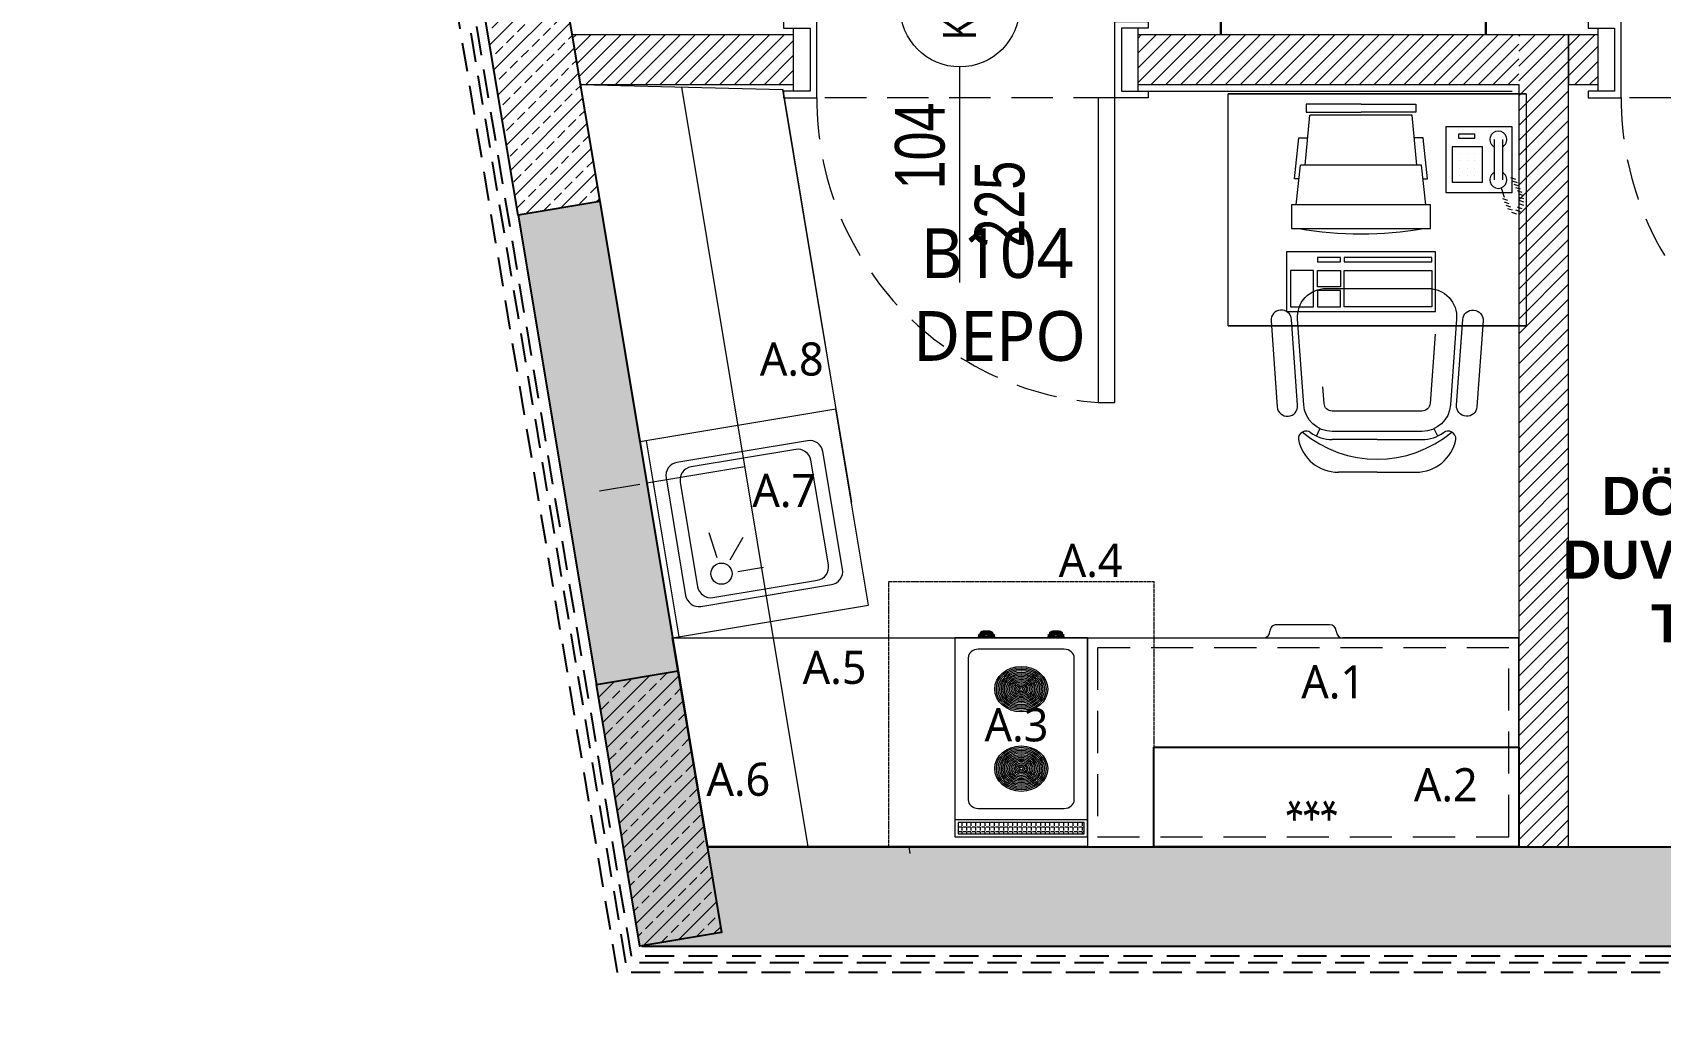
# Model space of a CAD drawing. Header units: millimetres. Extents: x 809 to 8159, y 33 to 4533.
# Drawn here: x 1598.2 to 2089.6, y 2510.3 to 2806 of the extents above; entities that cross this region are included whole.
import ezdxf
from ezdxf.enums import TextEntityAlignment as Align

# ---------------------------------------------------------------- set-up
doc = ezdxf.new("R2010")
doc.units = ezdxf.units.MM
for name, pattern in [('DASHED', [19.05, 12.7, -6.35]), ('HIDDEN', [0.375, 0.25, -0.125]), ('HIDDEN2', [0.1875, 0.125, -0.0625])]:
    doc.linetypes.add(name, pattern=pattern)
for name, color, linetype, lineweight in [('B.A.TARAMA', 124, 'DASHED', 15), ('BETONARME', 3, 'Continuous', 25), ('DUVAR', 2, 'Continuous', 15), ('DUVAR TARAMA', 9, 'Continuous', 9), ('GRC-Ekipman', 4, 'Continuous', 25), ('KAPI', 20, 'Continuous', 0), ('kapi_tag_yeni', 2, 'Continuous', 0), ('MAHAL', 6, 'Continuous', 0), ('Sıva', 1, 'Continuous', 0), ('TEZGAH', 7, 'Continuous', 0)]:
    doc.layers.add(name, color=color, linetype=linetype, lineweight=lineweight)
doc.styles.add('kapi_tag', font='arial.ttf', dxfattribs={"width": 0.75})
doc.styles.get("Standard").update_dxf_attribs({"font": 'arial.ttf'})
pattern_1 = [(45, (-31955.9557, 8591.274), (-2.24506403, 2.24506403), [])]
pattern_2 = [(45, (32415.317, -18322.9636), (-4.419417, 4.419417), []), (45, (32419.736, -18322.9636), (-4.419417, 4.419417), [3.125, -1.5625])]

# ---------------------------------------------------------------- blocks, each defined once
blk = doc.blocks.new('TRHTRRTTHRTHRTH')
at = {"layer": 'KAPI', "linetype": 'HIDDEN2'}
blk.add_line((35248.9273, -102103.2082), (35248.9273, -102104.1087), dxfattribs=at)
at = {"layer": 'KAPI'}
for points in [[(35248.7173, -102103.1082), (35248.7173, -102103.1882), (35248.9073, -102103.1882), (35248.9073, -102103.1082), (35248.9273, -102103.1082), (35248.9273, -102103.2082), (35248.7173, -102103.2082), (35248.6973, -102103.2082), (35248.6973, -102103.1082)], [(35248.7173, -102103.1382), (35248.7173, -102103.1882), (35248.9073, -102103.1882), (35248.9073, -102103.1382)], [(35248.9273, -102103.2082), (35248.9273, -102103.2582), (35249.8473, -102103.2582), (35249.8473, -102103.2082)], [(35248.7173, -102104.2082), (35248.7173, -102104.1282), (35248.9073, -102104.1282), (35248.9073, -102104.2082), (35248.9273, -102104.2082), (35248.9273, -102104.1082), (35248.7173, -102104.1082), (35248.6973, -102104.1082), (35248.6973, -102104.2082)], [(35248.7173, -102104.1782), (35248.7173, -102104.1282), (35248.9073, -102104.1282), (35248.9073, -102104.1782)]]:
    blk.add_lwpolyline(points, close=True, dxfattribs=at)
at = {"layer": 'KAPI', "linetype": 'HIDDEN2'}
blk.add_arc((35248.93, -102103.1883), 0.9199, 269.83, 355.6405, dxfattribs=at)
blk = doc.blocks.new('kapi_tag_yeni')
at = {"layer": 'kapi_tag_yeni'}
blk.add_line((0, 0), (-0.6504, 0), dxfattribs=at)
blk.add_circle((-0.8304, 0), 0.18, dxfattribs=at)
at = {"layer": 'kapi_tag_yeni', "style": 'kapi_tag', "width": 0.75}
for tag, p in [('KAPI_ENI', (-0.553, 0.047)), ('KAPI_BOYU', (-0.553, -0.194))]:
    blk.add_attdef(tag, p, '', height=0.15, dxfattribs=at)
blk.add_attdef('KAPI_TAG_02', text='', height=0.15, dxfattribs=at).set_placement((-0.8304, 0), align=Align.MIDDLE_CENTER)
blk = doc.blocks.new('trthrttrtrthrth')
at = {"layer": 'B.A.TARAMA'}
h = blk.add_hatch(dxfattribs=at)
h.set_pattern_fill('ANSI33', color=256, style=0)
h.set_pattern_definition([(45, (0, -5000), (-4.4901281, 4.4901281), []), (45, (4.49, -5000), (-4.4901281, 4.4901281), [3.175, -1.5875])])
h.paths.add_polyline_path([(39174.51, -16795.84), (39144.51, -16795.84), (39144.51, -17230.86), (39170.4, -17226.55), (39174.51, -17251.21)])
h.paths.add_polyline_path([(39115.33, -17261.07), (39111.22, -17236.41), (38910.49, -17269.87), (38914.6, -17294.53)])
h.paths.add_polyline_path([(38831.58, -17283.02), (38709.86, -17303.31), (38713.97, -17327.97), (38835.69, -17307.68)])
h.paths.add_polyline_path([(38630.95, -17316.46), (38313.53, -17369.36), (38317.64, -17394.02), (38635.06, -17341.12)])
h.paths.add_polyline_path([(38238.73, -17407.17), (38234.62, -17382.51), (37983.53, -17424.36), (37987.64, -17449.02)])
h.paths.add_polyline_path([(37578.24, -17517.26), (37574.13, -17492.6), (37223.04, -17551.11), (37227.15, -17575.77)])
h.paths.add_polyline_path([(37148.24, -17588.92), (37144.13, -17564.26), (37043.2, -17581.08), (37047.22, -17605.76)])
h.paths.add_polyline_path([(36964.29, -17594.24), (36743.11, -17631.1), (36747.22, -17655.76), (36968.3, -17618.91)])
h.paths.add_polyline_path([(35928.85, -17766.81), (35549.23, -17830.08), (35553.34, -17854.74), (35932.96, -17791.47)])
h.paths.add_polyline_path([(35474.43, -17867.89), (35470.32, -17843.23), (34891.95, -17939.62), (34896.06, -17964.28)])
h.paths.add_polyline_path([(34614.38, -17555.81), (34584.79, -17560.79), (34645.49, -17924.94), (34675.07, -17919.96)])
h.paths.add_polyline_path([(33725.19, -15836.27), (33700.53, -15840.38), (33724.13, -15982.01), (33748.79, -15977.9)])
h.paths.add_polyline_path([(33621.34, -15213.2), (33596.68, -15217.31), (33639.82, -15476.13), (33664.48, -15472.02)])
h.paths.add_polyline_path([(34607.56, -15003.01), (34607.56, -14977.71), (33608.23, -15134.53), (33612.34, -15159.19)])
h.paths.add_polyline_path([(35882.56, -14802.93), (35882.56, -14777.63), (34667.56, -14968.29), (34667.56, -14993.6)])
h.paths.add_polyline_path([(39174.51, -16060.93), (39144.51, -16060.93), (39144.51, -16285.84), (39174.51, -16285.84)])
h.paths.add_polyline_path([(39174.51, -15580.93), (39144.51, -15580.93), (39144.51, -15970.93), (39174.51, -15970.93)])
h.paths.add_polyline_path([(39174.51, -15125.93), (39144.51, -15125.93), (39144.51, -15490.93), (39174.51, -15490.93)])
h.paths.add_polyline_path([(39174.51, -14528.2), (39144.51, -14528.2), (39144.51, -15035.93), (39174.51, -15035.93)])
h.paths.add_polyline_path([(34313.56, -16030.93), (34313.56, -16060.93), (34276.56, -16060.93), (34276.56, -16060.93), (34380.16, -16061.03), (34542.65, -17036), (34567.31, -17031.89), (34405.5, -16061.03), (34427.56, -16060.93), (34427.56, -16030.93)])
h.paths.add_polyline_path([(34137.56, -16060.93), (34137.56, -16030.93), (33757.63, -16030.93), (33748.79, -15977.9), (33724.13, -15982.01), (33737.29, -16060.93)])
h = blk.add_hatch(dxfattribs=at)
h.set_pattern_fill('ANSI33', color=256, scale=25, style=0, pattern_type=0)
h.set_pattern_definition(pattern_2)
h.paths.add_polyline_path([(33687.38, -15761.47), (33712.04, -15757.36), (33725.19, -15836.27), (33700.53, -15840.38)], flags=0)
h = blk.add_hatch(dxfattribs=at)
h.set_pattern_fill('ANSI33', color=256, scale=25, style=0, pattern_type=0)
h.set_pattern_definition(pattern_2)
h.paths.add_polyline_path([(33724.13, -15982.01), (33748.79, -15977.9), (33761.95, -16056.82), (33737.29, -16060.93)], flags=0)
at = {"layer": 'BETONARME'}
for p, q in [((33725.19, -15836.27), (33748.81, -15978)), ((33700.53, -15840.38), (33724.15, -15982.11)), ((33757.53, -16030.93), (34216.46, -16030.93)), ((33737.89, -16060.93), (34216.46, -16060.93))]:
    blk.add_line(p, q, dxfattribs=at)
at = {"layer": 'BETONARME', "elevation": 0}
for points in [[(33687.38, -15761.47), (33712.04, -15757.36), (33725.19, -15836.27), (33700.53, -15840.38)], [(33724.13, -15982.01), (33748.79, -15977.9), (33761.95, -16056.82), (33737.29, -16060.93)]]:
    blk.add_lwpolyline(points, close=True, dxfattribs=at)
blk = doc.blocks.new('ghggfhh')
at = {"color": 7}
blk.add_lwpolyline([(1188.71, 1333.35), (1193.71, 1333.35), (1193.71, 1333.87), (1188.71, 1333.87)], close=True, dxfattribs=at)
blk.add_lwpolyline([(1188.71, 1333), (1189.21, 1332.53), (1189.21, 1332.51, 0.414214), (1190.21, 1331.51), (1192.21, 1331.51, 0.414214), (1193.21, 1332.51), (1193.21, 1332.53), (1193.71, 1333)], format="xyb", dxfattribs=at)
for points in [[(1188.71, 1333), (1190.71, 1333)], [(1189.35, 1332.74), (1193.07, 1332.74)], [(1189.46, 1332.51), (1192.96, 1332.51)], [(1189.5, 1332.27), (1192.92, 1332.27)], [(1189.62, 1332.04), (1192.79, 1332.04)], [(1189.97, 1331.8), (1192.45, 1331.8)], [(1190.71, 1333.35), (1190.71, 1333)], [(1191.71, 1333.35), (1191.71, 1333)], [(1191.71, 1333), (1193.71, 1333)]]:
    blk.add_lwpolyline(points, dxfattribs=at)
blk = doc.blocks.new('fgdfg')
at = {"color": 7}
blk.add_lwpolyline([(633.78, 1273.05), (607.78, 1273.05, 0.414214), (604.78, 1270.05), (604.78, 1220.05, 0.414214), (607.78, 1217.05), (633.78, 1217.05, 0.414214), (636.78, 1220.05), (636.78, 1270.05, 0.414214)], format="xyb", close=True, dxfattribs=at)
blk.add_lwpolyline([(633.78, 1273.05), (607.78, 1273.05, 0.414214), (604.78, 1270.05), (604.78, 1220.05, 0.414214), (607.78, 1217.05), (633.78, 1217.05, 0.414214), (636.78, 1220.05), (636.78, 1270.05, 0.414214)], format="xyb", close=True, dxfattribs=at)
for centre, radius in [((620.78, 1259.05), 8), ((620.78, 1259.05), 8), ((620.78, 1259.05), 7.5), ((620.78, 1259.05), 7), ((620.78, 1259.05), 6.5), ((620.78, 1259.05), 6), ((620.78, 1259.05), 5.5), ((620.78, 1259.05), 5), ((620.78, 1259.05), 4.5), ((620.78, 1259.05), 4), ((620.78, 1259.05), 3.5), ((620.78, 1259.05), 3), ((620.78, 1259.05), 2.5), ((620.78, 1259.05), 2), ((620.78, 1259.05), 1.5), ((620.78, 1259.05), 1), ((620.78, 1259.05), 0.5), ((620.78, 1231.05), 8), ((620.78, 1231.05), 8), ((620.78, 1231.05), 8), ((620.78, 1231.05), 7.5), ((620.78, 1231.05), 7), ((620.78, 1231.05), 6.5), ((620.78, 1231.05), 6), ((620.78, 1231.05), 5.5), ((620.78, 1231.05), 5), ((620.78, 1231.05), 4.5), ((620.78, 1231.05), 4), ((620.78, 1231.05), 3.5), ((620.78, 1231.05), 3), ((620.78, 1231.05), 2.5), ((620.78, 1231.05), 2), ((620.78, 1231.05), 1.5), ((620.78, 1231.05), 1), ((620.78, 1231.05), 0.5)]:
    blk.add_circle(centre, radius, dxfattribs=at)
blk = doc.blocks.new('556gf222')
h = blk.add_hatch()
h.set_pattern_fill('ANGLE', scale=0.2, angle=180, style=0)
h.set_pattern_definition([(180, (1568.5425, 2610.9236), (-2e-16, -1.397), [1.016, -0.381]), (270, (1568.5425, 2610.9236), (1.397, -3e-16), [1.016, -0.381])])
h.paths.add_polyline_path([(340.83, 1208.05), (378.83, 1208.05), (378.83, 1212.05), (340.83, 1212.05)])
at = {"color": 7}
for points in [[(379.83, 1277.05), (339.83, 1277.05), (339.83, 1207.05), (379.83, 1207.05)], [(378.83, 1208.05), (378.83, 1212.05), (340.83, 1212.05), (340.83, 1208.05)]]:
    blk.add_lwpolyline(points, close=True, dxfattribs=at)
for points in [[(379.83, 1207.05), (379.83, 1215.05)], [(379.83, 1207.05), (379.83, 1213.05), (339.83, 1213.05), (339.83, 1207.05), (379.83, 1207.05), (379.83, 1213.05)]]:
    blk.add_lwpolyline(points, dxfattribs=at)
at = {"color": 7, "rotation": 180}
for p in [(1540.54, 2610.92), (1561.54, 2610.92)]:
    blk.add_blockref('ghggfhh', p, dxfattribs=at)
at = {"color": 7}
blk.add_blockref('fgdfg', (-260.94, 0), dxfattribs=at)
blk = doc.blocks.new('DerinD.BlokK. D400.130-63')
for p, q in [((0, 0), (-130.2, 0)), ((-130.2, 0), (-130.2, -63)), ((0, -63), (0, 0)), ((-130.2, -63), (-77.1, -63)), ((0, -63), (-53.1, -63)), ((-75.1, -65), (-75.1, -65)), ((-73.1, -67), (-57.1, -67)), ((-55.1, -65), (-55.1, -65))]:
    blk.add_line(p, q)
at = {"linetype": 'DASHED'}
blk.add_lwpolyline([(-127.2, -60), (-3, -60), (-3, -3), (-127.2, -3)], close=True, dxfattribs=at)
for centre, start, end in [((-77.1, -65), 0, 90), ((-53.1, -65), 90, 180), ((-73.1, -65), 180, 270), ((-57.1, -65), 270, 0)]:
    blk.add_arc(centre, 2, start, end)
at = {"width": 0.8}
blk.add_text('***', height=12, dxfattribs=at).set_placement((-75.53, -19.82))
blk = doc.blocks.new('Evye.60-60')
at = {"color": 251}
for p, q in [((-38.34, -17.24), (-30.53, -16.13)), ((-43.48, -22.71), (-43.48, -30.6)), ((-39.57, -21.05), (-33.47, -26.06))]:
    blk.add_line(p, q, dxfattribs=at)
for points in [[(-60, -2), (0, -2), (0, 0), (-60, 0)], [(-60, -60), (0, -60), (0, 0), (-60, 0)]]:
    blk.add_lwpolyline(points, close=True)
blk.add_lwpolyline([(-48, -54), (-12, -54, 0.414214), (-8, -50), (-8, -10, 0.414214), (-12, -6), (-48, -6, 0.414214), (-52, -10), (-52, -50, 0.414214)], format="xyb", close=True)
blk.add_lwpolyline([(-46, -50), (-14, -50, 0.414214), (-10, -46), (-10, -14, 0.414214), (-14, -10), (-46, -10, 0.414214), (-50, -14), (-50, -46, 0.414214)], format="xyb", close=True, dxfattribs=at)
blk.add_circle((-43.29, -17.74), 3.19, dxfattribs=at)
blk = doc.blocks.new('FR')
at = {"color": 251}
for p, q in [((33345.15, -5662.98), (33342.92, -5664.03)), ((33346.22, -5681.28), (33346.22, -5667.74)), ((33356.08, -5681.28), (33356.08, -5669.59)), ((33346.22, -5681.28), (33346.22, -5694.82)), ((33356.08, -5681.28), (33356.08, -5692.96)), ((33345.15, -5699.58), (33342.92, -5698.52))]:
    blk.add_line(p, q, dxfattribs=at)
for points in [[(33336.31, -5651.13, -1), (33335.87, -5657.28), (33309.98, -5655.43, -1), (33310.42, -5649.28)], [(33309.85, -5657.28), (33335.74, -5659.13, -0.393479), (33343.75, -5667.74), (33343.75, -5694.82, -0.393479), (33335.74, -5703.42), (33309.85, -5705.27, -0.435257), (33300.6, -5696.67), (33300.6, -5665.89, -0.435257)], [(33336.31, -5711.42, 1), (33335.87, -5705.27), (33309.98, -5707.12, 1), (33310.42, -5713.27)]]:
    blk.add_lwpolyline(points, format="xyb", close=True, dxfattribs=at)
blk.add_lwpolyline([(33314.38, -5663.78), (33335.3, -5665.28, -0.393479), (33337.59, -5667.74), (33337.59, -5694.82, -0.393479), (33335.3, -5697.28), (33330.25, -5697.64)], format="xyb", dxfattribs=at)
for centre, radius, start, end in [((33346.02, -5659.85), 2.35, 86.2411, 216.7849), ((33316.95, -5681.28), 35.18, 320.1319, 39.8681), ((33343.75, -5669.59), 12.33, 0, 78.6814), ((33335.12, -5667.74), 11.1, 0, 36.0872), ((33335.12, -5694.82), 11.1, 323.9128, 0), ((33343.75, -5692.96), 12.33, 281.3186, 0), ((33346.02, -5702.7), 2.35, 143.2151, 273.7589)]:
    blk.add_arc(centre, radius, start, end, dxfattribs=at)
blk = doc.blocks.new('RTY6')
at = {"color": 253}
for p, q in [((33150.63, -5671.28), (33220.63, -5671.28)), ((33150.63, -5671.28), (33150.63, -5761.28)), ((33175.95, -5675.98), (33176.44, -5674.52)), ((33176.93, -5675.49), (33177.41, -5674.03)), ((33177.9, -5675.01), (33178.39, -5673.54)), ((33178.88, -5674.52), (33179.36, -5673.05)), ((33179.85, -5674.03), (33180.34, -5672.57)), ((33180.83, -5673.54), (33181.32, -5672.08)), ((33181.8, -5673.54), (33182.29, -5672.08)), ((33182.78, -5673.54), (33183.27, -5672.08)), ((33183.75, -5673.54), (33184.24, -5672.08)), ((33184.73, -5674.03), (33185.22, -5672.57)), ((33185.71, -5674.52), (33186.19, -5673.05)), ((33186.4, -5675.67), (33186.89, -5674.2)), ((33220.63, -5761.28), (33220.63, -5671.28)), ((33164.45, -5678.46), (33176.64, -5678.46)), ((33179.03, -5678.81), (33181.8, -5677.93)), ((33182.29, -5678.42), (33182.78, -5676.96)), ((33183.27, -5677.93), (33183.75, -5676.47)), ((33184.24, -5677.44), (33184.73, -5675.98)), ((33185.22, -5676.96), (33185.71, -5675.49)), ((33164.45, -5680.9), (33176.64, -5680.9)), ((33168.57, -5686.79), (33168.57, -5686.79)), ((33168.57, -5689.07), (33168.57, -5689.07)), ((33170.86, -5686.79), (33170.86, -5686.79)), ((33170.86, -5689.07), (33170.86, -5689.07)), ((33173.15, -5686.79), (33173.15, -5686.79)), ((33173.15, -5689.07), (33173.15, -5689.07)), ((33175.43, -5686.79), (33175.43, -5686.79)), ((33175.43, -5689.07), (33175.43, -5689.07)), ((33168.57, -5691.36), (33168.57, -5691.36)), ((33170.86, -5691.36), (33170.86, -5691.36)), ((33173.15, -5691.36), (33173.15, -5691.36)), ((33175.43, -5691.36), (33175.43, -5691.36)), ((33172.14, -5704.29), (33157.15, -5705.7)), ((33176.33, -5701.05), (33163.94, -5702.34)), ((33163.94, -5702.34), (33163.94, -5704.93)), ((33184.14, -5701.52), (33172.14, -5702.83)), ((33172.14, -5702.83), (33172.14, -5739.41)), ((33176.33, -5702.37), (33176.33, -5701.05)), ((33191.34, -5700.12), (33184.14, -5700.12)), ((33184.14, -5700.12), (33184.14, -5742.12)), ((33191.34, -5742.12), (33191.34, -5700.12)), ((33157.15, -5705.7), (33157.15, -5736.54)), ((33172.14, -5737.95), (33157.15, -5736.54)), ((33163.94, -5739.9), (33163.94, -5737.31)), ((33176.33, -5741.19), (33163.94, -5739.9)), ((33184.14, -5740.72), (33172.14, -5739.41)), ((33176.33, -5739.87), (33176.33, -5741.19)), ((33184.14, -5742.12), (33191.34, -5742.12)), ((33220.63, -5761.28), (33150.63, -5761.28))]:
    blk.add_line(p, q, dxfattribs=at)
at = {"color": 253, "extrusion": (0, 0, -1)}
for p, q in [((33180.4, -5675.5), (33160.63, -5675.5)), ((33160.63, -5675.5), (33160.63, -5695.51)), ((33180.4, -5695.51), (33180.4, -5675.5)), ((33177.34, -5684.48), (33166.67, -5684.48)), ((33166.67, -5684.48), (33166.67, -5693.62)), ((33177.34, -5693.62), (33177.34, -5684.48)), ((33164, -5686.76), (33162.86, -5686.76)), ((33162.86, -5686.76), (33162.86, -5691.71)), ((33164, -5691.71), (33164, -5686.76)), ((33162.86, -5691.71), (33164, -5691.71)), ((33166.67, -5693.62), (33177.34, -5693.62)), ((33160.63, -5695.51), (33180.4, -5695.51))]:
    blk.add_line(p, q, dxfattribs=at)
at = {"color": 253}
for points in [[(33150.63, -5671.28), (33220.63, -5671.28), (33220.63, -5761.28), (33150.63, -5761.28)], [(33216.34, -5743.62), (33216.34, -5698.62), (33198.34, -5698.62), (33198.34, -5743.62)], [(33201.34, -5726.18), (33201.34, -5699.8), (33200.01, -5699.8), (33200.01, -5726.18)], [(33214.95, -5699.8), (33214.95, -5726.18), (33203.95, -5726.18), (33203.95, -5699.8)], [(33201.34, -5734.3), (33201.34, -5727.3), (33200.01, -5727.3), (33200.01, -5734.3)], [(33203.95, -5734.3), (33203.95, -5727.3), (33208.86, -5727.3), (33208.86, -5734.3)], [(33214.95, -5734.3), (33214.95, -5727.3), (33210.04, -5727.3), (33210.04, -5734.3)], [(33214.95, -5742.44), (33214.95, -5735.44), (33203.95, -5735.44), (33203.95, -5742.44)]]:
    blk.add_lwpolyline(points, close=True, dxfattribs=at)
for points in [[(33153.76, -5721.12), (33153.76, -5704.59), (33156.24, -5704.59), (33156.24, -5721.12)], [(33153.76, -5721.12), (33153.76, -5737.65), (33156.24, -5737.65), (33156.24, -5721.12)]]:
    blk.add_lwpolyline(points, dxfattribs=at)
for centre, radius, start, end in [((33164.45, -5679.68), 2.55, 28.5235, 331.4765), ((33176.64, -5679.68), 2.55, 208.5235, 151.4765), ((33081.81, -5721.12), 111.14, 350.2563, 9.7437)]:
    blk.add_arc(centre, radius, start, end, dxfattribs=at)
at = {"layer": 'TEZGAH', "color": 2, "lineweight": 30}
blk.add_blockref('FR', (-91.22, -35), dxfattribs=at)

msp = doc.modelspace()

# ---------------------------------------------------------------- hatches: boundary and pattern name
at = {"layer": 'DUVAR TARAMA'}
h = msp.add_hatch(dxfattribs=at)
h.set_pattern_fill('ANSI31', color=256)
h.set_pattern_definition([(45, (18702.033, -431.9434), (-2.24506403, 2.24506403), [])])
h.paths.add_polyline_path([(5226.83, 3664.57), (5211.83, 3664.57), (5211.83, 3661.57), (5211.83, 3555.35), (5226.83, 3555.35)])
h.paths.add_polyline_path([(2067.17, 2676.4), (2206.58, 2676.4), (2206.58, 2732.98), (2067.17, 2732.98)], flags=9)
h.paths.add_polyline_path([(3748.36, 1720.07), (3748.36, 1699.53), (3768.96, 1699.53), (3768.96, 1720.07)], flags=9)
h.paths.add_polyline_path([(3748.4, 1692.96), (3748.4, 1672.42), (3769.01, 1672.42), (3769.01, 1692.96)], flags=9)
h.paths.add_polyline_path([(3748.4, 1666), (3748.4, 1645.46), (3769.01, 1645.46), (3769.01, 1666)], flags=9)
h.paths.add_polyline_path([(3748.4, 1638.9), (3748.4, 1618.36), (3769.01, 1618.36), (3769.01, 1638.9)], flags=9)
h.paths.add_polyline_path([(3748.4, 1610.07), (3748.4, 1589.53), (3769.01, 1589.53), (3769.01, 1610.07)], flags=9)
h.paths.add_polyline_path([(3748.4, 1584.96), (3748.4, 1564.43), (3769.01, 1564.43), (3769.01, 1584.96)], flags=9)
h.paths.add_polyline_path([(3748.4, 1558.02), (3748.4, 1537.48), (3769.01, 1537.48), (3769.01, 1558.02)], flags=9)
h.paths.add_polyline_path([(3748.4, 1531.02), (3748.4, 1510.48), (3769.01, 1510.48), (3769.01, 1531.02)], flags=9)
h.paths.add_polyline_path([(3748.4, 1504), (3748.4, 1483.46), (3769.01, 1483.46), (3769.01, 1504)], flags=9)
h.paths.add_polyline_path([(3748.4, 1476.99), (3748.4, 1456.45), (3769.01, 1456.45), (3769.01, 1476.99)], flags=9)
h.paths.add_polyline_path([(3748.4, 1450.07), (3748.4, 1429.53), (3769.01, 1429.53), (3769.01, 1450.07)], flags=9)
h.paths.add_polyline_path([(3783, 1422.96), (3783, 1402.42), (3803.61, 1402.42), (3803.61, 1422.96)], flags=9)
h.paths.add_polyline_path([(3783, 1450), (3783, 1429.46), (3803.61, 1429.46), (3803.61, 1450)], flags=9)
h.paths.add_polyline_path([(3783, 1502.07), (3783, 1481.53), (3803.61, 1481.53), (3803.61, 1502.07)], flags=9)
h.paths.add_polyline_path([(3783, 1476.9), (3783, 1456.36), (3803.61, 1456.36), (3803.61, 1476.9)], flags=9)
h.paths.add_polyline_path([(3783, 1530.97), (3783, 1510.43), (3803.61, 1510.43), (3803.61, 1530.97)], flags=9)
h.paths.add_polyline_path([(3783, 1550.25), (3783, 1537.48), (3803.61, 1537.48), (3803.61, 1550.25)], flags=9)
h.paths.add_polyline_path([(3783, 1577.25), (3783, 1564.48), (3803.61, 1564.48), (3803.61, 1577.25)], flags=9)
h.paths.add_polyline_path([(3783.04, 1604.23), (3783.04, 1591.46), (3803.65, 1591.46), (3803.65, 1604.23)], flags=9)
h.paths.add_polyline_path([(3783, 1631.23), (3783, 1618.46), (3803.61, 1618.46), (3803.61, 1631.23)], flags=9)
h.paths.add_polyline_path([(3783.04, 1658.31), (3783.04, 1645.54), (3803.65, 1645.54), (3803.65, 1658.31)], flags=9)
h.paths.add_polyline_path([(3783.04, 1685.19), (3783.04, 1672.42), (3803.65, 1672.42), (3803.65, 1685.19)], flags=9)
h.paths.add_polyline_path([(3783, 1712.23), (3783, 1699.46), (3803.61, 1699.46), (3803.61, 1712.23)], flags=9)
h.paths.add_polyline_path([(3783, 1739.13), (3783, 1726.36), (3803.61, 1726.36), (3803.61, 1739.13)], flags=9)
h.paths.add_polyline_path([(3783, 1764.3), (3783, 1751.53), (3803.61, 1751.53), (3803.61, 1764.3)], flags=9)
h.paths.add_polyline_path([(2568.93, 2953.02), (2589.47, 2953.02), (2589.47, 2973.63), (2568.93, 2973.63)], flags=9)
h.paths.add_polyline_path([(2541.95, 2953.02), (2562.49, 2953.02), (2562.49, 2973.63), (2541.95, 2973.63)], flags=9)
h.paths.add_polyline_path([(2337.74, 2917.1), (2350.51, 2917.1), (2350.51, 2937.7), (2337.74, 2937.7)], flags=9)
h.paths.add_polyline_path([(2514.96, 2953.02), (2535.5, 2953.02), (2535.5, 2973.63), (2514.96, 2973.63)], flags=9)
h.paths.add_polyline_path([(2487.88, 2953.02), (2508.41, 2953.02), (2508.41, 2973.63), (2487.88, 2973.63)], flags=9)
h.paths.add_polyline_path([(2460.99, 2953.02), (2481.53, 2953.02), (2481.53, 2973.63), (2460.99, 2973.63)], flags=9)
h.paths.add_polyline_path([(2433.95, 2953.02), (2454.49, 2953.02), (2454.49, 2973.63), (2433.95, 2973.63)], flags=9)
h.paths.add_polyline_path([(2407.05, 2953.02), (2427.59, 2953.02), (2427.59, 2973.63), (2407.05, 2973.63)], flags=9)
h.paths.add_polyline_path([(2381.88, 2953.02), (2402.42, 2953.02), (2402.42, 2973.63), (2381.88, 2973.63)], flags=24)
h.paths.add_polyline_path([(2352.98, 2953.02), (2373.52, 2953.02), (2373.52, 2973.63), (2352.98, 2973.63)], flags=24)
h.paths.add_polyline_path([(2364.74, 2917.1), (2377.51, 2917.1), (2377.51, 2937.7), (2364.74, 2937.7)], flags=9)
h.paths.add_polyline_path([(2391.76, 2917.14), (2404.53, 2917.14), (2404.53, 2937.74), (2391.76, 2937.74)], flags=9)
h.paths.add_polyline_path([(2418.76, 2917.1), (2431.53, 2917.1), (2431.53, 2937.7), (2418.76, 2937.7)], flags=9)
h.paths.add_polyline_path([(2445.68, 2917.14), (2458.45, 2917.14), (2458.45, 2937.74), (2445.68, 2937.74)], flags=9)
h.paths.add_polyline_path([(2472.8, 2917.14), (2485.57, 2917.14), (2485.57, 2937.74), (2472.8, 2937.74)], flags=9)
h.paths.add_polyline_path([(2499.76, 2917.1), (2512.53, 2917.1), (2512.53, 2937.7), (2499.76, 2937.7)], flags=9)
h.paths.add_polyline_path([(2526.86, 2917.1), (2539.63, 2917.1), (2539.63, 2937.7), (2526.86, 2937.7)], flags=9)
h.paths.add_polyline_path([(2555.69, 2917.1), (2568.46, 2917.1), (2568.46, 2937.7), (2555.69, 2937.7)], flags=9)
h.paths.add_polyline_path([(2303.97, 2932.2), (2409.9, 2932.2), (2409.9, 3017.17), (2303.97, 3017.17)], flags=9)
h.paths.add_polyline_path([(2650.84, 3233.3), (2746.68, 3233.3), (2746.68, 3314.88), (2650.84, 3314.88)], flags=9)
h.paths.add_polyline_path([(3365.84, 3017.88), (3461.69, 3017.88), (3461.69, 3099.46), (3365.84, 3099.46)], flags=9)
h = msp.add_hatch(dxfattribs=at)
h.set_pattern_fill('ANSI31', color=256)
h.set_pattern_definition(pattern_1)
h.paths.add_polyline_path([(1827.91, 2805.35), (1761.07, 2805.35), (1763.57, 2790.35), (1827.91, 2790.35)])
h = msp.add_hatch(dxfattribs=at)
h.set_pattern_fill('ANSI31', color=256)
h.set_pattern_definition(pattern_1)
h.paths.add_polyline_path([(2046.83, 2790.35), (1931.91, 2790.35), (1931.91, 2805.35), (2046.83, 2805.35)])
h = msp.add_hatch(dxfattribs=at)
h.set_pattern_fill('ANSI31', color=256)
h.set_pattern_definition([(45, (-19605.9557, 8591.274), (-2.24506403, 2.24506403), [])])
h.paths.add_polyline_path([(2061.83, 2560.35), (2061.83, 2790.35), (2070.75, 2790.35), (2070.75, 2805.35), (2061.83, 2805.35), (2046.83, 2805.35), (2046.83, 2560.35)])

# ---------------------------------------------------------------- linework, layer by layer
at = {"color": 2, "lineweight": 30}
msp.add_line((1956.87, 2825.35), (1956.87, 2805.35), dxfattribs=at)
at = {"layer": 'B.A.TARAMA'}
msp.add_line((1763.57, 2790.35), (1769.46, 2755), dxfattribs=at)
at = {"layer": 'DUVAR', "color": 2, "lineweight": 30}
msp.add_line((2036.87, 2825.35), (2036.87, 2805.35), dxfattribs=at)
at = {"layer": 'DUVAR'}
msp.add_line((2061.83, 2790.35), (2061.83, 2805.35), dxfattribs=at)
msp.add_lwpolyline([(1827.91, 2805.35), (1761.07, 2805.35), (1763.57, 2790.35), (1827.91, 2790.35)], close=True, dxfattribs=at)
for points in [[(2061.83, 2805.35), (1931.91, 2805.35)], [(2046.83, 2790.35), (2046.83, 2560.35), (2061.83, 2560.35), (2061.83, 2790.35), (2070.75, 2790.35), (2070.75, 2805.35), (2061.83, 2805.35), (2061.83, 2790.35), (2061.83, 2790.35)], [(1931.91, 2790.35), (2046.83, 2790.35)]]:
    msp.add_lwpolyline(points, dxfattribs=at)
at = {"layer": 'GRC-Ekipman'}
msp.add_lwpolyline([(1936.63, 2590.35), (2046.83, 2590.35), (2046.83, 2560.35), (1936.63, 2560.35)], close=True, dxfattribs=at)
at = {"layer": 'Sıva'}
for p, q in [((1763.57, 2790.35), (1824.73, 2788.79)), ((1832.35, 2560.35), (1794.15, 2789.57)), ((1834.59, 2729.61), (1824.73, 2788.79)), ((1845.48, 2664.27), (1834.59, 2729.61)), ((1813.25, 2674.96), (1783.62, 2670.02)), ((1781.48, 2669.66), (1769.33, 2667.64)), ((1791.4, 2623.35), (2046.83, 2623.35)), ((1791.4, 2623.35), (1916.63, 2623.35)), ((1916.63, 2623.35), (1916.63, 2560.35)), ((1863.15, 2558.26), (1862.8, 2560.35))]:
    msp.add_line(p, q, dxfattribs=at)
at = {"layer": 'Sıva', "elevation": 0}
for points in [[(1763.57, 2790.35), (1824.73, 2788.79), (1840.72, 2692.4), (1781.54, 2682.53), (1763.57, 2790.35)], [(1931.91, 2788.35), (2044.83, 2788.35)], [(1791.4, 2623.35), (1916.63, 2623.35), (1916.63, 2560.35), (1801.9, 2560.35), (1791.4, 2623.35)]]:
    msp.add_lwpolyline(points, dxfattribs=at)
at = {"layer": 'Sıva', "linetype": 'HIDDEN'}
msp.add_lwpolyline([(1856.63, 2640.35), (1936.63, 2640.35), (1936.63, 2560.35), (1856.63, 2560.35)], close=True, dxfattribs=at)
at = {"layer": 'TEZGAH', "color": 2, "lineweight": 30}
for p, q in [((1801.9, 2560.35), (1791.4, 2623.35)), ((1916.63, 2560.35), (1801.9, 2560.35))]:
    msp.add_line(p, q, dxfattribs=at)
at = {"layer": 'TEZGAH', "color": 0, "linetype": 'HIDDEN', "lineweight": -2, "ltscale": 35, "elevation": 0}
for points in [[(7218.79, 4151.09), (7226.78, 4151.55), (7226.78, 1333.29), (2696.35, 578.21), (2533.63, 1554.5), (2577.72, 1561.85), (2417.64, 2522.35), (1774.78, 2522.35), (1618.53, 3459.82), (4176.6, 3861.03)], [(7218.79, 4148.09), (7223.78, 4148.37), (7223.78, 1335.83), (2698.81, 581.67), (2537.08, 1552.03), (2581.17, 1559.38), (2420.18, 2525.35), (1777.32, 2525.35), (1621.99, 3457.33), (4195.96, 3861.03)], [(7218.79, 4146.08), (7221.78, 4146.25), (7221.78, 1337.52), (2700.46, 583.97), (2539.38, 1550.39), (2583.47, 1557.74), (2421.87, 2527.35), (1779.02, 2527.35), (1624.3, 3455.66), (4208.87, 3861.03)]]:
    msp.add_lwpolyline(points, dxfattribs=at)

# ---------------------------------------------------------------- block references
at = {"layer": 'KAPI', "xscale": 100, "yscale": 100, "zscale": 100, "rotation": 270}
for p in [(10212245.73, 3527679.07), (10212488.57, 3527679.07)]:
    msp.add_blockref('TRHTRRTTHRTHRTH', p, dxfattribs=at)
at = {"layer": 'kapi_tag_yeni'}
ref = msp.add_blockref('kapi_tag_yeni', (1878.12, 2730.61), dxfattribs=dict(at, xscale=99.99999999999996, yscale=99.99999999999996, zscale=99.99999999999996, rotation=269.9999999999999))
ref.add_attrib('KAPI_BOYU', '104', (1873.52, 2758.69), dxfattribs={"height": 15, "rotation": 90, "style": 'kapi_tag', "width": 0.75})
ref.add_attrib('KAPI_ENI', '225', (1897.61, 2741.11), dxfattribs={"height": 15, "rotation": 90, "style": 'kapi_tag', "width": 0.75})
ref.add_attrib('KAPI_TAG_02', 'K06', dxfattribs={"height": 10, "rotation": 90, "style": 'kapi_tag', "width": 0.75}).set_placement((1877.99, 2813.22), align=Align.MIDDLE_CENTER)
at = {"layer": 'Sıva'}
for name, p, rotation in [('Evye.60-60', (1781.54, 2682.53), 99.46232628830754), ('DerinD.BlokK. D400.130-63', (1916.63, 2560.35), 180)]:
    msp.add_blockref(name, p, dxfattribs=dict(at, rotation=rotation))
at = {"layer": 'Sıva', "yscale": 0.857142857}
msp.add_blockref('556gf222', (1536.8, 1528.73), dxfattribs=at)
at = {"layer": 'TEZGAH', "color": 0, "linetype": 'HIDDEN', "lineweight": -2, "ltscale": 35}
msp.add_blockref('trthrttrtrthrth', (-31955.73, 18591.27), dxfattribs=at)
at = {"layer": 'TEZGAH', "color": 2, "lineweight": 30, "rotation": 270}
msp.add_blockref('RTY6', (7720.34, 35938.19), dxfattribs=at)

# ---------------------------------------------------------------- texts
at = {"layer": 'MAHAL', "attachment_point": 1}
for s, width, insert, char_height in [('\\pi107.82969;{\\fTrebuchet MS|b0|i0|c162|p34;B104\\P\\pi105.51656;DEPO}', 257.9523, (1758.44, 2746.96), 15), ('\\pi49.84727;{\\fTrebuchet MS|b0|i0|c162|p34;B114\\P\\pi52.17381;YGH\\P\\pi38.89163;2.75m²\\P\\pi13.73221;\\fArial|b1|i0|c162|p34;\\H0.7619x;DÖŞ:\\fArial|b0|i0|c162|p34; MERMER\\P\\pi1.89979;\\fArial|b1|i0|c162|p34;DUV: \\fTrebuchet MS|b1|i0|c162|p34; SIVA\\fArial|b0|i0|c162|p34;+ BOYA\\P\\pi28.58396;\\fArial|b1|i0|c162|p34;TAV: \\fArial|b0|i0|c162|p34;BRÜT}', 142.3258, (2058.19, 2747.55), 15.12), ('\\pi119.05696;{\\fTrebuchet MS|b0|i0|c162|p34;A.8}', 257.9523, (1698.69, 2712.51), 10), ('\\pi118.90881;{\\fTrebuchet MS|b0|i0|c162|p34;A.7}', 257.9523, (1696.57, 2672.85), 10), ('\\pi118.92228;{\\fTrebuchet MS|b0|i0|c162|p34;A.4}', 257.9523, (1789.04, 2651.75), 10), ('\\pi119.1546;{\\fTrebuchet MS|b0|i0|c162|p34;A.5}', 257.9523, (1711.51, 2619.48), 10), ('\\pi120.04013;{\\fTrebuchet MS|b0|i0|c162|p34;A.1}', 257.9523, (1861.13, 2615.1), 10), ('\\pi119.22194;{\\fTrebuchet MS|b0|i0|c162|p34;A.3}', 257.9523, (1766.35, 2602.13), 10), ('\\pi119.06033;{\\fTrebuchet MS|b0|i0|c162|p34;A.6}', 257.9523, (1682.57, 2585.7), 10), ('\\pi119.12767;{\\fTrebuchet MS|b0|i0|c162|p34;A.2}', 257.9523, (1896.04, 2584.05), 10)]:
    msp.add_mtext_dynamic_manual_height_columns(s, width=width, gutter_width=1, heights=[0], dxfattribs=dict(at, insert=insert, char_height=char_height))
at = {"layer": 'TEZGAH', "color": 2, "lineweight": 30, "insert": (942.28, 3407.96), "char_height": 15, "attachment_point": 1}
msp.add_mtext_dynamic_manual_height_columns('{\\fArial|b1|i0|c162|p34;\\C0;A-DEPO\\P\\P\\PA.1^IDERİN DONDURUCU  400 LT^I130X65X85\\P\\PA.2^IDUVAR RAFI^I110X30X4\\P\\PA.3^ISETÜSTÜ OCAK ELEKTRİKLİ\\P\\PA.4^IDAVLUMBAZ^I80X80X50\\P\\PA.5^IÇALIŞMA TEZGAHI^I110*60*85\\P\\PA.6^IDUVAR RAFI^I115X30X4\\P\\PA.7^ITEK EVİYELİ TEZGAH^I60X60X85\\P\\PA.8^IÇALIŞMA TEZGAHI\\fArial|b0|i0|c162|p34;^I110X60X85\\P\\P\\fArial|b1|i0|c162|p34;B.CAFE \\P\\PB.1^IDOLAPLI ÇALIŞMA TEZGAHI.100X60X85\\P\\PB.2^IMİKRO DALGA FIRIN\\P\\PB.3^IDOLAPLI FRİTÖZ^I^I^I40X60X85 ELEKTRİKLİ.\\P\\PB.4^IDOLAPLI SOS BENMARİE^I40X60X85 ELEKTRİKLİ\\P\\PB.5^IDOLAPLI IZGARA^I^I^I80X60X85 ELEKTRİKLİ\\P\\PB.6^ITOST MAKİNASI^I^I^I^IELEKTRİKLİ\\P\\PB.7^IDOLAPLI ÇALIŞMA TEZGAHI^I80X60X85\\P\\PB.8^IDAVLUMBAZ.FİLİTRELİ^I^I260X80X50 SNAC TİPİ\\P\\PB.9^ICOLA DOLABI\\P\\PB.10^IDOLAPLI EVİYELİ TEZGAH^I120X60X85\\P\\PB.11^IÇAY OÇAĞI.ELEKTRİKLİ 3 DEMLİKLİ\\P\\PB.12^IDOLAPLI ÇALIŞMA TEZGAHI^I180X70X85\\P\\PB.13^IKAHVE MAKİNASI\\P\\PB.14^IDAVLUMBAZ DUVAR TİPİ FİLİTRESİZ^I180X80X50\\P\\PB.15^ISERVİS TEZGAHI^I^I^I175X70X85 (Granit tablalı servis raflı dekoratif)\\P\\PB.16^IBÜSKİVİ VE ÇİKOLATA RAFI^I165X40X60(Kısmi Vitrinli )\\P\\PB.17^IKASA VE SERVİS TEZGAHI^I170X70X85.Granit Tablalı Çekmeçeli.Dekoratif\\P\\PB.18^ITEZGAH TİPİ SOĞUK DOLAP^I187X70X85.Granit Tablalı.Raflı Dekoratif\\P\\PB.19^ISERVİS TEZGAHI^I^I^I90X70X85.Granit Tablalı.Raflı Dekoratif\\P\\PB.20^IFLAP\\P\\PB.21 TÜRK KAHVE MAKİNASI}', width=823.8879, gutter_width=12.5, heights=[0], dxfattribs=at)

doc.saveas('drawing.dxf')
